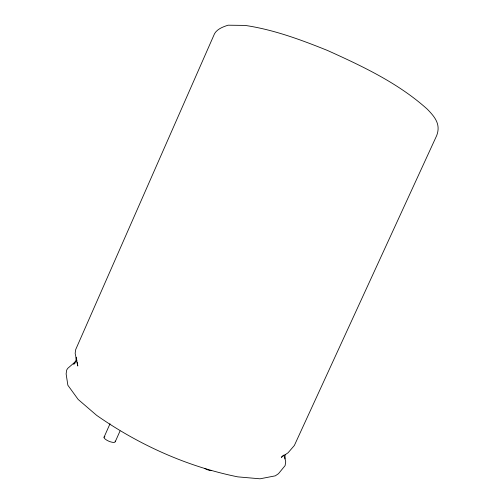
<?xml version="1.0" encoding="UTF-8"?>
<svg xmlns="http://www.w3.org/2000/svg" width="504" height="504" viewBox="0 0 504 504"><rect width="100%" height="100%" fill="white"/><g stroke="black" fill="none" stroke-linecap="round" stroke-linejoin="round"><path stroke-width="0.76" d="M285.094 454.57L284.955 458.892M104.007 437.289L110.023 423.757M115.284 441.649L120.028 430.996M283.456 455.099L281.333 457.342L288.08 452.762L294.355 445.486L436.729 135.5C440.918 124.337 434.977 117.085 427.323 109.198C398.368 83.135 362.647 66.326 327.449 50.444C300.812 39.734 273.666 29.635 245.133 25.414L228.098 25.2C223.165 26.762 217.325 28.936 214.584 33.604L75.707 349.53L75.153 353.342L77.799 366.011L77.137 362.389M75.298 362.804L73.704 364.272L75.972 360.549L76.224 357.317M76.375 360.82L67.7 368.399L66.679 370.075L66.125 373.867L67.857 385.232L78.164 399.445L96.598 415.309C138.921 444.893 187.116 466.603 237.806 476.866L260.045 478.8L275.297 475.839L278.46 473.703L285.094 465.646L285.718 461.853L284.552 456.542M76.614 359.491L76.879 360.94M115.133 441.057A6.073 1.909 22.9 0 1 108.713 441.164A6.073 1.909 22.9 0 1 104.882 436.596M211.68 470.434A5.727 1.701 25.3 0 1 204.731 468.424"/></g></svg>
